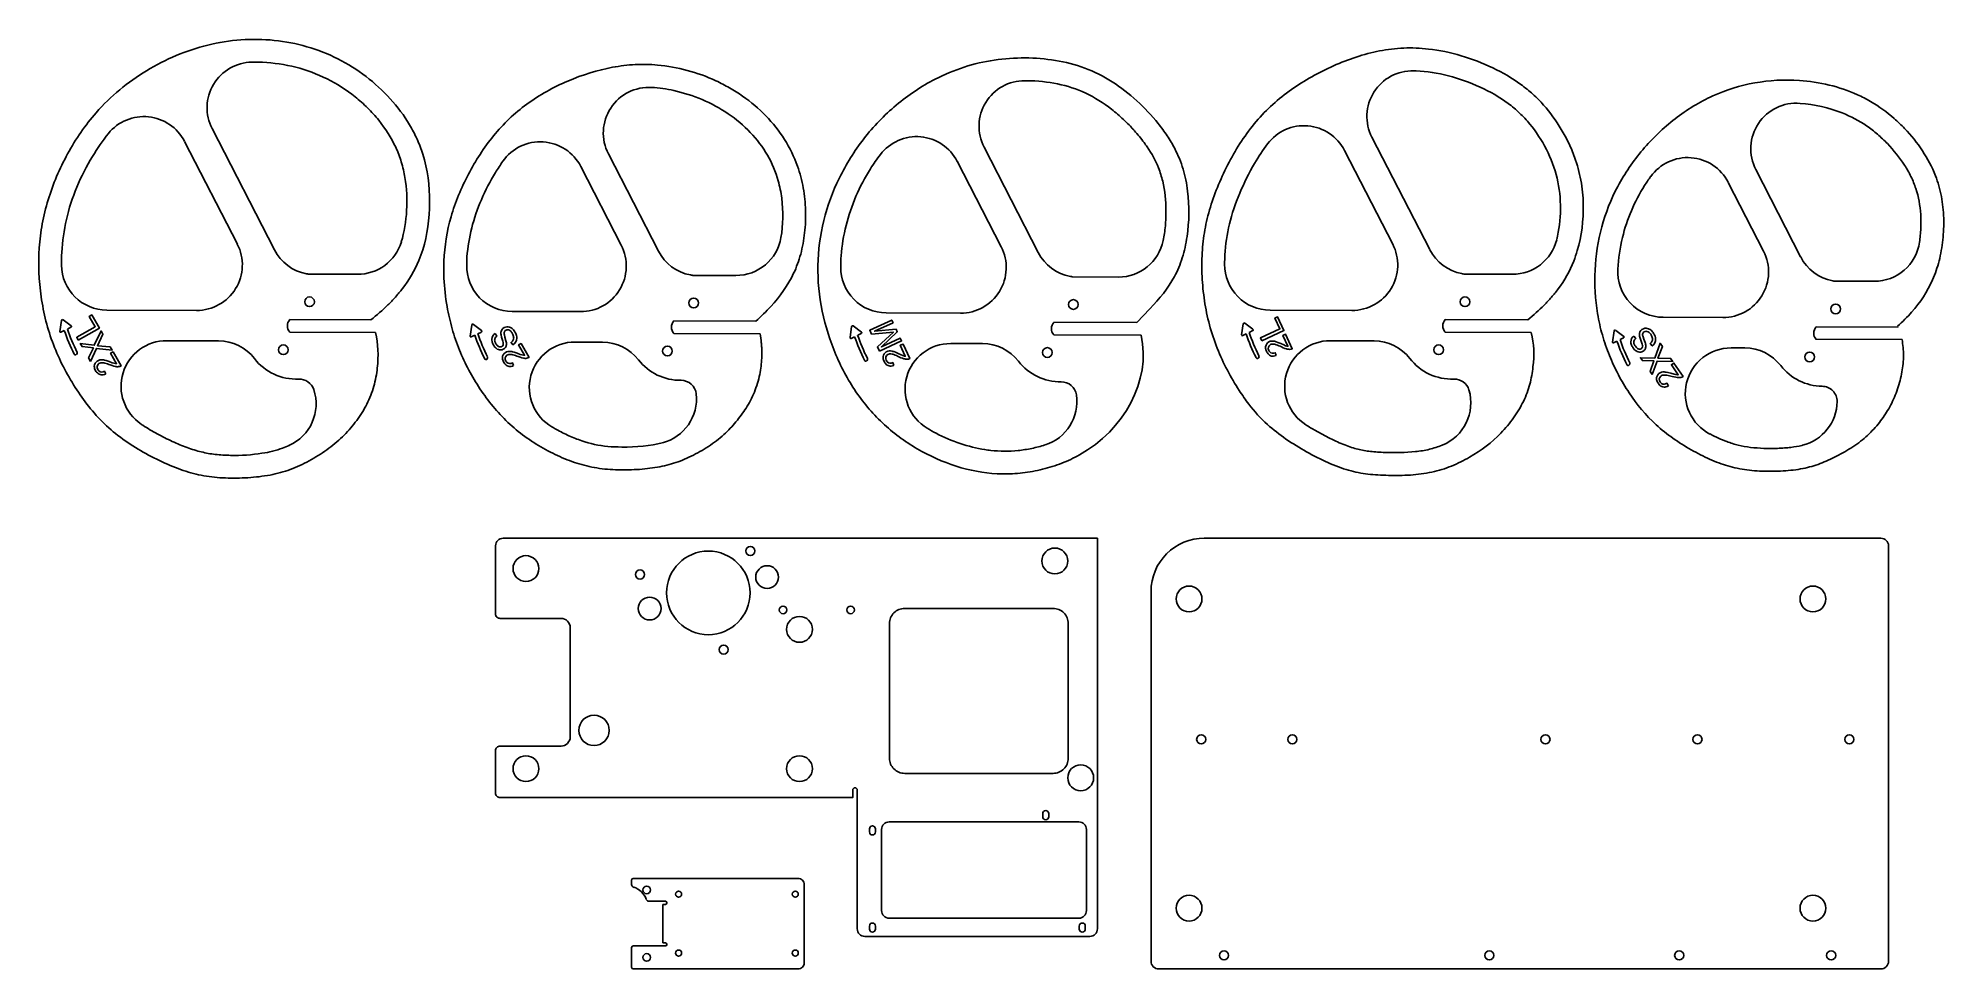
# Model space of a CAD drawing. Header units: millimetres. Extents: x 42 to 1296, y 348 to 961.
import ezdxf

# ---------------------------------------------------------------- set-up
doc = ezdxf.new("R2010")
doc.units = ezdxf.units.MM
doc.layers.get('0').update_dxf_attribs({"linetype": 'CONTINUOUS'})

msp = doc.modelspace()

# ---------------------------------------------------------------- linework, layer by layer
for p, q in [((172.8, 825.2), (138, 892.8)), ((156.2, 901.2), (197.2, 821.4)), ((919.3, 895.5), (957.4, 821.5)), ((417, 884.6), (449.9, 820.6)), ((675.4, 823.4), (646.5, 879.7)), ((664.1, 889), (699.8, 819.6)), ((933, 825.2), (901.3, 886.8)), ((425.4, 824.4), (398.8, 876.2)), ((1177, 820.6), (1153.7, 865.8)), ((1171.9, 874.2), (1201.4, 816.8)), ((219.5, 805.4), (251.9, 805.3)), ((472.2, 804.6), (500.8, 804.5)), ((722.1, 803.6), (752.5, 803.5)), ((979.7, 805.4), (1011.7, 805.3)), ((1223.7, 800.8), (1249.8, 800.7)), ((87, 781.7), (146, 781.5)), ((353.6, 780.8), (398.6, 780.7)), ((599.7, 779.9), (648.6, 779.7)), ((764.7, 773.5), (773.2, 782.6)), ((852.3, 781.7), (906.2, 781.5)), ((57, 774.9), (56, 767.7)), ((56.7, 767.1), (58.9, 768.2)), ((63.4, 771.3), (58.1, 775.4)), ((61, 769.2), (63.3, 770.4)), ((207.4, 775.5), (260.7, 775.3)), ((263.8, 767), (207.4, 767.2)), ((327.1, 771.9), (326, 764.6)), ((326.7, 764.1), (329, 765.2)), ((333.4, 768.2), (328.1, 772.3)), ((331, 766.2), (333.4, 767.3)), ((460.1, 774.6), (513.9, 774.5)), ((516.7, 766.2), (460.1, 766.3)), ((577, 770.9), (576, 763.6)), ((583.4, 767.2), (578.1, 771.3)), ((581, 765.2), (583.3, 766.3)), ((710, 773.7), (764.7, 773.5)), ((767.5, 765.2), (710, 765.4)), ((834.6, 772.7), (833.6, 765.4)), ((834.3, 764.9), (836.5, 766)), ((841, 769.1), (835.7, 773.1)), ((838.5, 767), (840.9, 768.2)), ((967.6, 775.5), (1021.9, 775.3)), ((1024.1, 767), (967.6, 767.2)), ((1078.6, 768), (1077.6, 760.7)), ((1085, 764.4), (1079.7, 768.4)), ((1111, 777), (1150.2, 776.8)), ((1211.6, 770.8), (1265.6, 770.6)), ((66.9, 752.4), (67, 752.5)), ((160.5, 761.5), (126.4, 761.6)), ((413.1, 760.6), (395, 760.7)), ((576.7, 763.1), (578.9, 764.2)), ((663.1, 759.7), (642.2, 759.7)), ((920.7, 761.5), (892, 761.6)), ((1078.3, 760.2), (1080.5, 761.3)), ((1082.6, 762.3), (1084.9, 763.5)), ((1164.7, 756.8), (1155.6, 756.8)), ((1268.1, 762.3), (1211.6, 762.5)), ((336.9, 749.3), (337.1, 749.4)), ((586.9, 748.3), (587, 748.4)), ((844.5, 750.1), (844.6, 750.2)), ((1088.5, 745.5), (1088.6, 745.6)), ((432.2, 403.7), (432.2, 406.6)), ((451.4, 407.6), (433.2, 407.6)), ((453.5, 407.6), (451.4, 407.6)), ((541.7, 407.6), (453.5, 407.6)), ((545.7, 352.1), (545.7, 403.6)), ((443.7, 392.6), (451.4, 392.6)), ((453.5, 392.6), (451.4, 392.6)), ((452.7, 390.6), (452.7, 365.2)), ((452.7, 390.6), (454.5, 390.6)), ((453.5, 392.6), (454.5, 392.6)), ((452.7, 365.2), (454.5, 365.2)), ((432.2, 362.2), (432.2, 349.2)), ((451.4, 363.2), (433.2, 363.2)), ((453.5, 363.2), (451.4, 363.2)), ((453.5, 363.2), (454.5, 363.2)), ((451.4, 348.2), (433.2, 348.2)), ((453.5, 348.2), (451.4, 348.2)), ((460.6, 348.2), (453.5, 348.2)), ((461.2, 348.1), (541.7, 348.1))]:
    msp.add_line(p, q)
for points in [[(68.1, 761.9), (67.1, 763.8), (79.3, 770.8), (75.4, 777.6), (77, 778.6), (82, 769.9)], [(76.1, 748), (74.9, 750.2), (78.1, 756.8), (70.6, 757.7), (69.4, 759.7), (78.7, 758.6), (83.1, 768), (84.4, 765.8), (80.8, 758.3), (89.1, 757.5), (90.4, 755.3), (80.1, 756.5)], [(595.3, 754.7), (594, 757.5), (604.5, 767.3), (590.1, 765.9), (588.9, 768.5), (603.4, 775.2), (604.3, 773.4), (592.1, 767.8), (606.2, 769.2), (607, 767.4), (596.6, 757.5), (609, 763.2), (609.8, 761.4)], [(846.9, 761.5), (846, 763.4), (858.8, 769.3), (855.5, 776.5), (857.2, 777.2), (861.4, 768.2)], [(1103.7, 739.3), (1102.3, 741.3), (1104.9, 748.3), (1097.3, 748.5), (1096, 750.4), (1105.4, 750.1), (1108.9, 759.9), (1110.4, 757.7), (1107.5, 750), (1115.8, 749.9), (1117.3, 747.8), (1106.9, 748.1)]]:
    msp.add_lwpolyline(points, close=True)
for points in [[(342.5, 766.3), (343.6, 764.6, 0.074821), (342.7, 763.8, 0.095896), (342.2, 762.8, 0.076655), (342.1, 762, 0.064248), (342.3, 761.1, 0.047363), (342.7, 760.1, 0.033658), (343.3, 759.1, 0.046101), (344, 758.3, 0.067534), (344.7, 757.8, 0.141676), (346, 757.5, 0.299513), (347.7, 758.8), (347.8, 759.2), (347.7, 759.7), (347.6, 760.4), (347.4, 761.3), (346.7, 763.8), (346.3, 765.4, -0.050171), (346.2, 766.6, -0.0593), (346.4, 767.7, -0.274244), (349.3, 770.6, -0.093731), (351, 770.7, -0.082864), (352.5, 770.3, -0.056102), (353.6, 769.6, -0.095163), (355.4, 767.5, -0.060517), (356.4, 765.1, -0.071097), (356.7, 763.3, -0.263224), (354.1, 758.9), (352.9, 760.5, 0.057134), (353.8, 761.3, 0.060853), (354.3, 762.1, 0.072311), (354.6, 762.9, 0.057975), (354.6, 763.8, 0.107106), (353.9, 766.2, 0.07811), (352.7, 767.8, 0.11036), (351.4, 768.7, 0.27226), (349.1, 768.2, 0.115051), (348.5, 767.5, 0.103446), (348.4, 766.4, 0.048362), (348.5, 765.4), (348.9, 763.8), (349.5, 761.6, -0.026348), (349.8, 760.2, -0.1175), (349.6, 757.9, -0.130442), (348.5, 756.4, -0.108805), (347, 755.6, -0.206019), (343.8, 756.1, -0.052368), (342.8, 756.9, -0.084485), (341.1, 759.1, -0.065413), (340.4, 761.1, -0.069431), (340.2, 762.7, -0.246833)], [(856.3, 751.8, -0.072873), (854.5, 751.4, -0.068322), (853.3, 751.5, -0.163829), (851, 753, -0.054664), (850.2, 754.1, -0.047043), (849.6, 755.5, -0.10809), (849.4, 757.6, -0.237851), (851.5, 760.8, -0.190201), (855.3, 761.2, -0.028688), (856.4, 760.9), (857.5, 760.5), (859.4, 759.7), (861.3, 758.8), (862.4, 758.3), (863.4, 758), (864, 757.9), (860.7, 765.1), (862.4, 765.9), (866.9, 756.3, -0.115786), (865.3, 755.9, -0.075685), (863.1, 756.2), (862.1, 756.5), (861, 756.9), (859.8, 757.5, 0.028932), (856.4, 758.9, 0.030452), (855.2, 759.3, 0.072912), (853.7, 759.4, 0.106236), (852.5, 759, 0.404996), (851.5, 755.2, 0.078734), (852.1, 754.2, 0.344499), (855.7, 753.7)], [(1091.6, 764.6), (1092.9, 763, 0.074821), (1092.1, 762.1, 0.095896), (1091.7, 761.1, 0.076655), (1091.6, 760.2, 0.064248), (1091.9, 759.4, 0.047363), (1092.4, 758.4, 0.033658), (1093.1, 757.4, 0.046101), (1093.8, 756.7, 0.067534), (1094.5, 756.3, 0.141676), (1095.9, 756.1, 0.299513), (1097.4, 757.6), (1097.5, 757.9), (1097.4, 758.5), (1097.2, 759.2), (1097, 760), (1096, 762.5), (1095.5, 764, -0.050171), (1095.3, 765.2, -0.0593), (1095.3, 766.3, -0.274244), (1098, 769.5, -0.093731), (1099.7, 769.8, -0.082865), (1101.2, 769.4, -0.056102), (1102.4, 768.9, -0.095163), (1104.3, 766.9, -0.060517), (1105.6, 764.6, -0.071097), (1106, 762.8, -0.263224), (1103.8, 758.2), (1102.5, 759.7, 0.057133), (1103.3, 760.6, 0.060853), (1103.8, 761.4, 0.072311), (1103.9, 762.2, 0.057975), (1103.9, 763.1, 0.107106), (1103, 765.4, 0.07811), (1101.7, 767, 0.11036), (1100.2, 767.7, 0.27226), (1098, 767.1, 0.115052), (1097.5, 766.3, 0.103446), (1097.4, 765.2, 0.048362), (1097.7, 764.2), (1098.2, 762.7), (1099, 760.5, -0.026348), (1099.4, 759.2, -0.1175), (1099.4, 756.9, -0.130443), (1098.5, 755.3, -0.108803), (1097, 754.3, -0.20602), (1093.8, 754.5, -0.052367), (1092.7, 755.2, -0.084485), (1090.9, 757.3, -0.065413), (1089.9, 759.2, -0.06943), (1089.7, 760.8, -0.246833)], [(86.2, 739.7, -0.072873), (84.4, 739.1, -0.068322), (83.2, 739.1, -0.163829), (80.7, 740.4, -0.054664), (79.8, 741.4, -0.047043), (79.1, 742.7, -0.10809), (78.7, 744.8, -0.237851), (80.6, 748.2, -0.190201), (84.2, 749, -0.028688), (85.4, 748.8), (86.5, 748.5), (88.5, 747.8), (90.5, 747), (91.6, 746.7), (92.6, 746.5), (93.3, 746.4), (89.4, 753.3), (91, 754.2), (96.3, 745, -0.115786), (94.7, 744.5, -0.075685), (92.5, 744.6), (91.5, 744.8), (90.4, 745.2), (89.1, 745.6, 0.028932), (85.6, 746.8, 0.030452), (84.4, 747, 0.072912), (82.9, 747, 0.106236), (81.7, 746.5, 0.404996), (81, 742.6, 0.078734), (81.7, 741.7, 0.344499), (85.3, 741.5)], [(354.6, 745.2, -0.072873), (352.9, 744.7, -0.068322), (351.7, 744.7, -0.163829), (349.2, 745.9, -0.054664), (348.3, 747, -0.047043), (347.6, 748.3, -0.10809), (347.2, 750.4, -0.237851), (349.1, 753.7, -0.190201), (352.7, 754.5, -0.028688), (353.9, 754.3), (355, 754), (357, 753.4), (358.9, 752.6), (360.1, 752.2), (361.1, 752), (361.8, 752), (357.9, 758.8), (359.5, 759.7), (364.8, 750.6, -0.115786), (363.2, 750, -0.075685), (361, 750.1), (360, 750.4), (358.9, 750.7), (357.6, 751.2, 0.028932), (354.1, 752.3, 0.030452), (352.9, 752.5, 0.072912), (351.4, 752.5, 0.106236), (350.2, 752, 0.404996), (349.5, 748.2, 0.078734), (350.2, 747.3, 0.344499), (353.8, 747.1)], [(604.7, 745.3, -0.072873), (602.9, 744.9, -0.068322), (601.6, 745, -0.163829), (599.3, 746.5, -0.054664), (598.5, 747.6, -0.047043), (597.9, 749, -0.10809), (597.7, 751.1, -0.237851), (599.8, 754.3, -0.190201), (603.6, 754.7, -0.028688), (604.7, 754.4), (605.8, 754), (607.7, 753.2), (609.6, 752.3), (610.7, 751.8), (611.7, 751.5), (612.3, 751.4), (609, 758.6), (610.8, 759.4), (615.2, 749.8, -0.115786), (613.6, 749.4, -0.075685), (611.4, 749.7), (610.4, 750), (609.3, 750.4), (608.1, 751, 0.028932), (604.7, 752.4, 0.030452), (603.6, 752.8, 0.072912), (602, 752.9, 0.106236), (600.8, 752.5, 0.404996), (599.8, 748.7, 0.078734), (600.4, 747.7, 0.344499), (604, 747.2)], [(1114.4, 731.9, -0.072873), (1112.7, 731.2, -0.068322), (1111.5, 731.1, -0.163829), (1108.9, 732.1, -0.054664), (1108, 733.1, -0.047043), (1107.2, 734.3, -0.10809), (1106.6, 736.4, -0.237851), (1108.1, 739.9, -0.190201), (1111.7, 741, -0.028688), (1112.9, 740.9), (1114.1, 740.7), (1116, 740.2), (1118.1, 739.6), (1119.2, 739.3), (1120.3, 739.2), (1120.9, 739.2), (1116.4, 745.7), (1118, 746.8), (1124, 738.1, -0.115786), (1122.5, 737.4, -0.075685), (1120.3, 737.3), (1119.3, 737.5), (1118.1, 737.7), (1116.8, 738.1, 0.028932), (1113.3, 738.9, 0.030452), (1112, 739, 0.072912), (1110.5, 738.9, 0.106236), (1109.4, 738.3, 0.404996), (1109, 734.4, 0.078734), (1109.8, 733.5, 0.344499), (1113.4, 733.6)], [(585.7, 369.5, -0.414219), (580.7, 374.5), (580.7, 436.4), (580.7, 440.4), (580.7, 454.9), (580.7, 459.6), (580.7, 461.7), (580.7, 465.9, 1), (577.7, 465.9), (577.7, 460.9), (345.7, 460.9, -0.414214), (342.7, 463.9), (342.7, 491.8, -0.414214), (345.7, 494.8), (385.8, 494.8, 0.414214), (391.8, 500.8), (391.8, 572.8, 0.414214), (385.8, 578.8), (345.7, 578.8, -0.414214), (342.7, 581.8), (342.7, 626.6, -0.414214), (347.7, 631.6), (738.7, 631.6), (738.7, 461.7), (738.7, 459.6), (738.7, 457.9), (738.7, 374.5, -0.414214), (733.7, 369.5)], [(774, 353.1), (774, 596.6, -0.414214), (809, 631.6), (1254.2, 631.6, -0.414214), (1259.2, 626.6), (1259.2, 353.1, -0.414214), (1254.2, 348.1), (779, 348.1, -0.414214)], [(719.5, 486.8, -0.414214), (709.5, 476.8), (611.9, 476.8, -0.414214), (601.9, 486.8), (601.9, 575.4, -0.414214), (611.9, 585.4), (709.5, 585.4, -0.414214), (719.5, 575.4)], [(702.7, 450.3, -0.414219), (704.7, 452.3, -0.414219), (706.7, 450.3), (706.7, 448.3, -0.414219), (704.7, 446.3, -0.414219), (702.7, 448.3)], [(588.7, 440.3, -0.414219), (590.7, 442.3, -0.414219), (592.7, 440.3), (592.7, 438.3, -0.414219), (590.7, 436.3, -0.414219), (588.7, 438.3)], [(601.7, 381.5), (726.5, 381.5, 0.414219), (731.5, 386.5), (731.5, 439.9, 0.414219), (726.5, 444.9), (601.7, 444.9, 0.414214), (596.7, 439.9), (596.7, 386.5, 0.414214)], [(592.7, 374.3), (592.7, 376.3, 0.414219), (590.7, 378.3, 0.414219), (588.7, 376.3), (588.7, 374.3, 0.414219), (590.7, 372.3, 0.414219)], [(726.7, 376.3, -0.414219), (728.7, 378.3, -0.414219), (730.7, 376.3), (730.7, 374.3, -0.414219), (728.7, 372.3, -0.414219), (726.7, 374.3)]]:
    msp.add_lwpolyline(points, format="xyb", close=True)
for centre, radius in [((220.3, 787.2), 3.2), ((980.5, 787.2), 3.2), ((473, 786.4), 3.2), ((722.9, 785.4), 3.2), ((1224.5, 782.5), 3.2), ((203.1, 755.6), 3.2), ((455.8, 754.8), 3.2), ((705.8, 753.8), 3.2), ((963.3, 755.6), 3.2), ((1207.4, 750.9), 3.2), ((362.7, 611.6), 8.5), ((482.7, 595.6), 27.5), ((510.3, 623.2), 3), ((710.7, 616.6), 8.5), ((437.8, 607.7), 3), ((521.4, 606), 7.5), ((444.1, 585.3), 7.5), ((799, 591.6), 8.5), ((1209.5, 591.6), 8.5), ((531.9, 584.4), 2.5), ((542.7, 571.6), 8.5), ((576.3, 584.4), 2.5), ((492.8, 558.3), 3), ((407.5, 505.1), 10), ((807, 499.2), 3), ((867, 499.2), 3), ((1033.5, 499.2), 3), ((1133.5, 499.2), 3), ((1233.5, 499.2), 3), ((362.7, 479.9), 8.5), ((542.7, 479.9), 8.5), ((727.7, 473.9), 8.5), ((442.2, 400.1), 2.5), ((463.1, 397.3), 2), ((539.9, 397.3), 2), ((799, 388.1), 8.5), ((1209.5, 388.1), 8.5), ((442.2, 355.7), 2.5), ((463.1, 358.5), 2), ((539.9, 358.5), 2), ((822, 357), 3), ((996.5, 357), 3), ((1121.5, 357), 3), ((1221.5, 357), 3)]:
    msp.add_circle(centre, radius)
for centre, radius, start, end in [((182.9, 914.9), 30, 91.0116, 207.2139), ((443.6, 898.3), 30, 86.4055, 207.2139), ((690.8, 902.7), 30, 89.7485, 207.2139), ((946, 909.2), 30, 88.4849, 207.2139), ((1198.6, 887.9), 30, 85.3222, 207.2139), ((111.3, 879.1), 30, 27.2139, 141.007), ((874.6, 873.1), 30, 27.2139, 142.8752), ((372.1, 862.5), 30, 27.2139, 145.0213), ((619.8, 865.9), 30, 27.2139, 142.7158), ((1127.1, 852.1), 30, 27.2139, 144.3012), ((500.9, 834.5), 30, 269.8144, 350.4434), ((1011.8, 835.3), 30, 269.8144, 345.975), ((146.1, 811.5), 30, -90.1856, 27.2139), ((223.9, 835.1), 30, 207.2139, 259.234), ((252, 835.3), 30, 269.8144, 343.2028), ((398.7, 810.7), 30, -90.1856, 27.2139), ((476.5, 834.3), 30, 207.2139, 259.234), ((648.7, 809.7), 30, -90.1856, 27.2139), ((726.5, 833.3), 30, 207.2139, 259.234), ((752.6, 833.5), 30, 269.8144, 348.4216), ((906.3, 811.5), 30, -90.1856, 27.2139), ((984.1, 835.2), 30, 207.2139, 259.234), ((1150.3, 806.8), 30, -90.1856, 27.2139), ((1228.1, 830.5), 30, 207.2139, 259.234), ((1249.9, 830.7), 30, 269.8144, 351.8182), ((87.1, 811.7), 30, 180.562, 269.8144), ((211.7, 771.3), 35, 77.1613, 79.234), ((353.7, 810.8), 30, 178.7196, 269.8144), ((464.4, 770.5), 35, 77.1613, 79.234), ((599.8, 809.9), 30, 179.4154, 269.8144), ((714.4, 769.5), 35, 77.1613, 79.234), ((852.4, 811.7), 30, 179.6726, 269.8144), ((971.9, 771.3), 35, 77.1613, 79.234), ((1111.1, 807), 30, 176.6593, 269.8144), ((1216, 766.6), 35, 77.1613, 79.234), ((56.5, 767.6), 0.517, 171.6786, 296.3526), ((57.7, 774.8), 0.648, 52.6475, 171.6786), ((63.1, 770.9), 0.53, -63.6474, 52.6475), ((211.7, 771.3), 6, 136.0522, 223.5766), ((327.7, 771.8), 0.648, 52.6475, 171.6786), ((333.1, 767.8), 0.53, -63.6474, 52.6475), ((464.4, 770.5), 6, 136.0522, 223.5766), ((577.7, 770.8), 0.648, 52.6475, 171.6786), ((583.1, 766.8), 0.53, -63.6474, 52.6475), ((714.4, 769.5), 6, 136.0522, 223.5766), ((834.1, 765.4), 0.517, 171.6786, 296.3526), ((835.3, 772.6), 0.648, 52.6475, 171.6786), ((840.7, 768.6), 0.53, -63.6474, 52.6475), ((971.9, 771.3), 6, 136.0522, 223.5766), ((1079.3, 767.9), 0.648, 52.6475, 171.6786), ((1216, 766.6), 6, 136.0522, 223.5766), ((1260.3, 767.5), 6.11, 30.7789, 37.1678), ((66.3, 753.2), 0.971, 206.5376, 304.4956), ((66.4, 753.4), 1.1, -55.505, 26.473), ((126.3, 731.6), 30, 89.8144, 236.0806), ((160.4, 731.5), 30, 37.7942, 89.8144), ((326.5, 764.5), 0.517, 171.6786, 296.3526), ((394.9, 730.7), 30, 89.8144, 239.7381), ((413, 730.6), 30, 37.7942, 89.8144), ((576.5, 763.5), 0.517, 171.6786, 296.3526), ((642.1, 729.7), 30, 89.8144, 239.142), ((663, 729.7), 30, 37.7942, 89.8144), ((891.9, 731.6), 30, 89.8144, 237.6678), ((920.6, 731.5), 30, 37.7942, 89.8144), ((1078.1, 760.7), 0.517, 171.6786, 296.3526), ((1084.7, 764), 0.53, -63.6474, 52.6475), ((1155.5, 726.8), 30, 89.8144, 242.7301), ((1164.6, 726.8), 30, 37.7942, 89.8144), ((211.7, 771.3), 35, 217.7942, 272.3843), ((336.4, 750.1), 0.971, 206.5376, 304.4956), ((336.4, 750.3), 1.1, -55.505, 26.473), ((464.4, 770.5), 35, 217.7942, 270.4637), ((586.3, 749.1), 0.971, 206.5376, 304.4956), ((586.4, 749.3), 1.1, -55.505, 26.473), ((714.4, 769.5), 35, 217.7942, 270.8308), ((843.9, 750.9), 0.971, 206.5376, 304.4956), ((844, 751.2), 1.1, -55.505, 26.473), ((971.9, 771.3), 35, 217.7942, 272.1081), ((1087.9, 746.3), 0.971, 206.5376, 304.4956), ((1088, 746.5), 1.1, -55.505, 26.473), ((1216, 766.6), 35, 217.7942, 269.3403), ((194.6, 720), 30, -66.0569, 18.3026), ((213.6, 726.3), 10, 18.3026, 92.3843), ((464.8, 725.5), 10, 5.9674, 90.4637), ((715, 724.5), 10, 8.2305, 90.8308), ((954.4, 720.7), 30, -68.3988, 16.4524), ((973.6, 726.3), 10, 16.4524, 92.1081), ((1215.4, 721.6), 10, -0.6954, 89.3403), ((444.9, 723.4), 30, -75.431, 5.9674), ((695.2, 721.6), 30, -72.4835, 8.2305), ((1195.4, 721.9), 30, 284.0312, 359.3046), ((433.2, 406.6), 1, 90, 180), ((434.2, 403.7), 2, 180, 251.654), ((429.4, 389.3), 13.3, 20.5876, 71.654), ((443.7, 394.6), 2, 200.5876, 270), ((454.5, 391.6), 1, -90, 90), ((454.5, 364.2), 1, -90, 90), ((433.2, 362.2), 1, 90, 180), ((433.2, 349.2), 1, 180, 270)]:
    msp.add_arc(centre, radius, start, end)
for centre, major_axis, ratio, start_param, end_param in [((163.4, 773.9), (94.3, -76.3), 0.752268, 4.018189, 4.168194), ((175, 775.6), (106.9, -71.3), 0.758936, 3.92166, 4.0652), ((433.5, 770.9), (94.3, -76.3), 0.752268, 4.018189, 4.168194), ((445.1, 772.6), (106.9, -71.3), 0.758936, 3.92166, 4.0652), ((695, 771.6), (106.9, -71.3), 0.758936, 3.92166, 4.0652), ((941, 771.7), (94.3, -76.3), 0.752268, 4.018189, 4.168194), ((952.6, 773.4), (106.9, -71.3), 0.758936, 3.92166, 4.0652), ((683.4, 769.9), (94.3, -76.3), 0.752268, 4.018189, 4.168194), ((1185, 767), (94.3, -76.3), 0.752268, 4.018189, 4.168194), ((1196.6, 768.7), (106.9, -71.3), 0.758936, 3.92166, 4.0652)]:
    msp.add_ellipse(centre, major_axis=major_axis, ratio=ratio, start_param=start_param, end_param=end_param)
for points, knots in [([(260.7, 775.3), (264.6, 778.4), (270.2, 783.3), (276.9, 790.3), (284.5, 799.5), (290.7, 809.7), (297.4, 828.4), (300.8, 852.6), (297.5, 877.9), (291.2, 894.4), (284.7, 906.9), (273.9, 921.2), (257.9, 936), (233.1, 951.6), (197.4, 961.9), (152.8, 958.5), (111.9, 941), (85.3, 919.1), (69.6, 898.9), (58, 880), (49.3, 859.5), (44.1, 838.6), (41.5, 817.5), (42.4, 795.8), (46.6, 774.4), (51.5, 758.9), (58.1, 744.3), (68.6, 726.2), (81, 710), (97.2, 696.6), (110.8, 688), (125.1, 680.8), (139, 675.3), (152.3, 672.1), (166.6, 670.9), (181.7, 671.3), (196.3, 673.2), (207.2, 676.4), (215.5, 680.1), (223.6, 684.3), (233.3, 690.6), (243.4, 699.2), (251.6, 709), (258.4, 719.7), (263, 731.5), (265.9, 747.7), (265.5, 759.5), (263.8, 767)], [0, 0, 0, 0, 21.727725, 32.591587, 43.45545, 76.047037, 86.910899, 130.366349, 173.821799, 188.306949, 202.792099, 231.762398, 260.732698, 289.702998, 347.643598, 405.584197, 463.524797, 521.465396, 543.193121, 564.920846, 608.376296, 630.104021, 651.831746, 695.287195, 717.01492, 738.742645, 760.47037, 782.198095, 825.653544, 847.381269, 869.108994, 890.836719, 912.564444, 934.292169, 956.019893, 977.747618, 999.475343, 1021.203068, 1032.06693, 1042.930793, 1064.658518, 1086.386243, 1108.113967, 1129.841692, 1151.569417, 1173.297142, 1216.752592, 1216.752592, 1216.752592, 1216.752592]), ([(1021.9, 775.3), (1025.7, 778.4), (1031.1, 783.2), (1037.5, 790.2), (1044.9, 799.2), (1050.6, 809.3), (1056.9, 827.7), (1059.3, 846.1), (1057.2, 867.3), (1053.5, 880.8), (1048.9, 891.9), (1042.4, 903.7), (1034.7, 914.4), (1025.4, 923.9), (1014.8, 932.5), (999.2, 941.6), (978.3, 949.7), (958.3, 953.9), (940.2, 954.6), (919, 952), (898.7, 945.1), (879.6, 935.5), (866.2, 927.1), (853.9, 917.4), (839.3, 902.3), (827.4, 884), (818.2, 864.4), (812.7, 849.5), (809.1, 834.5), (807.4, 819.5), (807.3, 803.8), (808.9, 787.9), (812.1, 771.9), (819, 751.3), (828.4, 733.8), (839.6, 717.7), (849.2, 707), (862.5, 696.7), (876.3, 688.3), (890.5, 681), (904.2, 675.8), (914.5, 673.9), (923.2, 673.2), (932.5, 672.8), (944.7, 672.9), (959, 674.7), (969.7, 678.1), (977.8, 681.8), (989.4, 688), (1001.7, 697.2), (1012.7, 710.6), (1019.4, 721.6), (1022.9, 731.1), (1024.5, 738.6), (1026.2, 750.1), (1026.1, 759.5), (1024.1, 767)], [0, 0, 0, 0, 21.163799, 31.745699, 42.327599, 74.073298, 84.655197, 126.982796, 148.146595, 169.310395, 183.419594, 197.528794, 225.747193, 239.856393, 253.965592, 282.183991, 310.40239, 338.620789, 359.784589, 380.948388, 423.275987, 444.439786, 465.603586, 486.767385, 507.931184, 550.258783, 571.422582, 592.586382, 613.750181, 634.91398, 656.07778, 677.241579, 698.405378, 719.569178, 761.896776, 777.769626, 804.224375, 825.388174, 846.551974, 867.715773, 888.879572, 910.043372, 920.625271, 931.207171, 952.37097, 973.53477, 994.698569, 1005.280469, 1015.862368, 1058.189967, 1079.353766, 1100.517566, 1121.681365, 1132.263265, 1142.845164, 1185.172763, 1185.172763, 1185.172763, 1185.172763]), ([(280.7, 826.6), (282.6, 833), (283.8, 840.1), (284.2, 847.3), (284.6, 854.6), (284.3, 861.9), (283.1, 868.9), (282.5, 872.4), (281.7, 875.8), (280.7, 879.2), (279.7, 882.5), (278.5, 885.7), (277, 888.9), (274.1, 895.2), (270.3, 901.1), (265.8, 906.7), (263.5, 909.5), (261.1, 912.2), (258.5, 914.8), (255.9, 917.3), (253.1, 919.8), (250.3, 922.1), (244.6, 926.6), (238.4, 930.6), (231.8, 933.9), (218.7, 940.5), (204.2, 944.1), (189.4, 944.8), (187, 944.9), (184.7, 944.9), (182.3, 944.9)], [101.377983, 101.377983, 101.377983, 101.377983, 141.324441, 141.324441, 141.324441, 181.26715, 181.26715, 181.26715, 201.239975, 201.239975, 201.239975, 221.213047, 221.213047, 221.213047, 261.157107, 261.157107, 261.157107, 281.114251, 281.114251, 281.114251, 301.09011, 301.09011, 301.09011, 341.025606, 341.025606, 341.025606, 420.932275, 420.932275, 420.932275, 433.589896, 433.589896, 433.589896, 433.589896]), ([(513.9, 774.5), (517.4, 777.5), (527.3, 787.2), (537.6, 801.5), (543.8, 818.4), (546.4, 832.5), (547, 847.3), (545.5, 862.2), (539.7, 884.6), (526.2, 905.6), (508.2, 920.9), (496.8, 928.1), (484.8, 934.3), (468.9, 940.1), (450.9, 943.3), (434.6, 943.7), (414.8, 941.2), (390, 933.5), (367, 920.8), (351.4, 907.8), (337.8, 892.9), (324, 871.5), (312.3, 843.4), (308.5, 820.2), (308.6, 800.2), (310.3, 785.2), (313.9, 769.3), (320.3, 750.6), (331.7, 729.4), (346.9, 710.7), (361.8, 698.3), (374, 690.6), (386.6, 684.3), (399.3, 679.7), (412.7, 677), (426.9, 676.3), (441.1, 677), (454.1, 679), (463.7, 682), (471.4, 685.5), (479.1, 689.5), (486.5, 694.4), (493, 699.7), (498.6, 705.3), (503.3, 711.1), (507.6, 717.2), (511.5, 723.9), (514.6, 731.6), (516.6, 739.4), (517.8, 746.7), (518, 752.5), (517.8, 757.7), (517.5, 761.3), (517.1, 764.2), (516.7, 766.2)], [0, 0, 0, 0, 20.073949, 60.221847, 80.295796, 100.369745, 120.443694, 140.517643, 160.591592, 214.122123, 240.887388, 254.27002, 267.652653, 294.417918, 321.183184, 341.257133, 361.331082, 401.47898, 441.626878, 461.700827, 481.774776, 521.922674, 562.070572, 602.21847, 617.273931, 642.366368, 662.440317, 682.514266, 722.662163, 762.810061, 782.88401, 802.957959, 823.031908, 843.105857, 863.179806, 883.253755, 903.327704, 923.401653, 943.475602, 953.512577, 963.549551, 983.6235, 993.660475, 1003.697449, 1023.771398, 1033.808373, 1043.845347, 1063.919296, 1073.956271, 1083.993245, 1104.067194, 1109.085681, 1114.104169, 1124.141143, 1124.141143, 1124.141143, 1124.141143]), ([(773.2, 782.6), (779.7, 789.2), (788, 799.4), (794.9, 815.9), (799, 834.7), (799.4, 855.3), (795.5, 874.7), (790.6, 886.7), (784.7, 896.6), (776.8, 907.3), (765, 919.9), (748.7, 932.6), (730.5, 941.7), (711.2, 946.6), (691.1, 948.2), (670.8, 946.8), (650.8, 942.2), (628.6, 932.9), (605.6, 917.4), (584.1, 895.1), (568, 869.1), (557.6, 840.9), (553.6, 811.2), (556.6, 780.8), (565.8, 751.8), (580.1, 725.7), (599.1, 704.3), (622.7, 687.8), (649, 676.9), (671.6, 673.4), (689.5, 674.3), (702.7, 676.7), (715.4, 680.7), (754.2, 698.9), (774, 735), (767.5, 765.2)], [17.814015, 17.814015, 17.814015, 17.814015, 58.274804, 78.505201, 98.735599, 139.196393, 159.426791, 179.657188, 193.14412, 206.631052, 233.604915, 260.578778, 287.552641, 314.526504, 341.500368, 368.474231, 395.448094, 422.421957, 462.882752, 503.343547, 543.804342, 584.265137, 624.725932, 665.186726, 705.647521, 746.108316, 786.569111, 827.029906, 867.490701, 907.951496, 928.181893, 948.41229, 968.642688, 988.873085, 1150.716265, 1150.716265, 1150.716265, 1150.716265]), ([(530.5, 829.5), (531.9, 837.8), (532.1, 846.8), (531, 855.4), (530.5, 859.3), (529.7, 863.1), (528.7, 866.8), (527, 872.7), (524.7, 878.4), (521.6, 883.7), (518.5, 889), (514.7, 894), (510.3, 898.6), (505.9, 903.2), (501, 907.4), (495.7, 911), (490.3, 914.6), (484.6, 917.7), (478.6, 920.3), (472.6, 922.8), (466.3, 924.8), (460.1, 926.2), (455.2, 927.3), (450.3, 928), (445.5, 928.3)], [106.317093, 106.317093, 106.317093, 106.317093, 155.201606, 155.201606, 155.201606, 177.202079, 177.202079, 177.202079, 212.650454, 212.650454, 212.650454, 248.091706, 248.091706, 248.091706, 283.540026, 283.540026, 283.540026, 318.953421, 318.953421, 318.953421, 354.32836, 354.32836, 354.32836, 381.762684, 381.762684, 381.762684, 381.762684]), ([(782, 827.5), (782.6, 830.6), (783.1, 833.8), (783.4, 837.1), (783.7, 840.4), (783.9, 843.8), (783.8, 847.1), (783.8, 853.8), (783.1, 860.4), (781.7, 866.5), (780.9, 869.6), (780, 872.5), (778.9, 875.4), (777, 880.1), (774.5, 884.7), (771.4, 889.1), (770.8, 890.1), (770.1, 891), (769.4, 892), (767.4, 894.7), (765.3, 897.3), (763, 899.8), (762.8, 900), (762.7, 900.2), (762.6, 900.3), (762.4, 900.5), (762.3, 900.6), (762.1, 900.8), (761.8, 901.1), (761.5, 901.4), (761.3, 901.7), (760.7, 902.4), (760.1, 903), (759.5, 903.6), (758.3, 904.8), (757, 906), (755.8, 907.2), (753.3, 909.6), (750.7, 911.8), (748, 913.9), (742.6, 918.1), (736.9, 921.7), (731, 924.5), (725.1, 927.3), (718.9, 929.2), (712.5, 930.6), (706.1, 931.9), (699.3, 932.6), (692.5, 932.7), (692, 932.7), (691.5, 932.7), (691, 932.7)], [83.275006, 83.275006, 83.275006, 83.275006, 101.699222, 101.699222, 101.699222, 120.105877, 120.105877, 120.105877, 156.92335, 156.92335, 156.92335, 175.318656, 175.318656, 175.318656, 205.62663, 205.62663, 205.62663, 212.137489, 212.137489, 212.137489, 230.547221, 230.547221, 230.547221, 231.697609, 231.697609, 231.697609, 232.848006, 232.848006, 232.848006, 235.148846, 235.148846, 235.148846, 239.75087, 239.75087, 239.75087, 248.957558, 248.957558, 248.957558, 267.375372, 267.375372, 267.375372, 304.210895, 304.210895, 304.210895, 341.100199, 341.100199, 341.100199, 377.882826, 377.882826, 377.882826, 380.637074, 380.637074, 380.637074, 380.637074]), ([(1040.9, 828.1), (1042.4, 834.4), (1043.3, 841.3), (1043.4, 848.2), (1043.4, 855.1), (1042.7, 862), (1041.1, 868.6), (1039.6, 875.2), (1037.1, 881.5), (1034.1, 887.5), (1031, 893.5), (1027.3, 899.2), (1023.2, 904.2), (1021.1, 906.8), (1018.9, 909.2), (1016.5, 911.4), (1014.2, 913.7), (1011.6, 915.8), (1008.9, 917.8), (1003.4, 921.9), (997.2, 925.4), (990.5, 928.5), (983.9, 931.5), (976.8, 934), (969.7, 935.9), (962.6, 937.7), (955.4, 938.9), (948.4, 939.2), (947.9, 939.2), (947.3, 939.2), (946.8, 939.2)], [103.316163, 103.316163, 103.316163, 103.316163, 141.719341, 141.719341, 141.719341, 180.125301, 180.125301, 180.125301, 218.533079, 218.533079, 218.533079, 256.947563, 256.947563, 256.947563, 276.139398, 276.139398, 276.139398, 295.340515, 295.340515, 295.340515, 333.746942, 333.746942, 333.746942, 372.163412, 372.163412, 372.163412, 410.558486, 410.558486, 410.558486, 413.494515, 413.494515, 413.494515, 413.494515]), ([(1265.2, 771.2), (1268.5, 774.1), (1277.8, 783.4), (1287.1, 797.2), (1292.8, 813.9), (1295.2, 827.8), (1295.9, 842.3), (1294.4, 856.7), (1290.1, 871.9), (1282, 886.9), (1272.2, 899.1), (1260.8, 910.1), (1250.4, 917.7), (1230.1, 928.1), (1203.9, 934.3), (1170.9, 932.4), (1143.1, 923.8), (1118.2, 908.5), (1096.7, 887.9), (1080.1, 863.6), (1069.5, 836.7), (1065.1, 808.2), (1066.5, 784), (1070.7, 765.3), (1075.3, 751.8), (1081.3, 739.1), (1090.7, 723.1), (1105.3, 705.4), (1125.2, 691.7), (1141.6, 683.3), (1153.5, 678.8), (1165.9, 676.3), (1179.5, 675.4), (1193.5, 675.9), (1206.2, 677.8), (1215.1, 680.9), (1222.3, 684.2), (1229.6, 687.9), (1238.6, 693.3), (1247.9, 701.2), (1255.1, 709.9), (1260.9, 719), (1265.4, 729.7), (1268.3, 741.1), (1269.4, 751.9), (1268.7, 758.8), (1268.1, 762.3)], [0, 0, 0, 0, 19.34484, 58.034519, 77.379359, 96.724199, 116.069039, 135.413878, 154.758718, 180.551838, 206.344957, 219.241517, 245.034637, 257.931197, 309.517436, 348.207116, 386.896795, 425.586475, 464.276154, 502.965834, 541.655513, 580.345193, 619.034872, 638.379712, 657.724552, 677.069391, 696.414231, 735.103911, 773.79359, 793.13843, 812.48327, 831.828109, 851.172949, 870.517789, 889.862629, 909.207468, 918.879888, 928.552308, 947.897148, 967.241988, 986.586827, 1005.931667, 1025.276507, 1044.621347, 1063.966186, 1083.311026, 1083.311026, 1083.311026, 1083.311026]), ([(1279.6, 826.4), (1280, 829.4), (1280.3, 832.4), (1280.5, 835.5), (1280.6, 838.5), (1280.6, 841.6), (1280.4, 844.6), (1280, 850.6), (1279, 856.3), (1277.2, 861.7), (1276.3, 864.4), (1275.3, 867), (1274, 869.6), (1272.7, 872.2), (1271.3, 874.7), (1269.7, 877.2), (1266.5, 882.1), (1262.7, 886.9), (1258.5, 891.3), (1256.4, 893.4), (1254.2, 895.5), (1252, 897.5), (1249.7, 899.4), (1247.3, 901.3), (1244.8, 903), (1239.8, 906.3), (1234.5, 909.2), (1228.7, 911.5), (1220, 914.9), (1210.6, 917), (1201, 917.8)], [105.284767, 105.284767, 105.284767, 105.284767, 122.24488, 122.24488, 122.24488, 139.161263, 139.161263, 139.161263, 173.018427, 173.018427, 173.018427, 189.947997, 189.947997, 189.947997, 206.878048, 206.878048, 206.878048, 240.74898, 240.74898, 240.74898, 257.675617, 257.675617, 257.675617, 274.611991, 274.611991, 274.611991, 308.495988, 308.495988, 308.495988, 360.024753, 360.024753, 360.024753, 360.024753]), ([(88, 897.9), (84.2, 893.2), (80.7, 888.2), (77.5, 882.9), (73.6, 876.5), (70.1, 869.6), (67.2, 862.6), (64.3, 855.6), (62, 848.5), (60.3, 841.4), (58.7, 834.2), (57.7, 827), (57.3, 819.7), (57.1, 816.9), (57.1, 814.2), (57.1, 811.4)], [628.103222, 628.103222, 628.103222, 628.103222, 660.574856, 660.574856, 660.574856, 700.500713, 700.500713, 700.500713, 740.446421, 740.446421, 740.446421, 780.388279, 780.388279, 780.388279, 795.258402, 795.258402, 795.258402, 795.258402]), ([(850.7, 891.2), (847.7, 887.1), (844.8, 882.8), (842.1, 878.3), (838.4, 872), (835.1, 865.3), (832.3, 858.6), (829.4, 851.8), (827.2, 845.1), (825.5, 838.4), (823.9, 831.6), (823, 824.9), (822.6, 818), (822.5, 816), (822.4, 813.9), (822.4, 811.9)], [613.585506, 613.585506, 613.585506, 613.585506, 641.001115, 641.001115, 641.001115, 679.395047, 679.395047, 679.395047, 717.813398, 717.813398, 717.813398, 756.238071, 756.238071, 756.238071, 767.363588, 767.363588, 767.363588, 767.363588]), ([(347.5, 879.7), (345.8, 877.2), (344.2, 874.7), (342.6, 872.2), (339.2, 866.5), (336, 860.5), (333.4, 854.4), (330.7, 848.3), (328.6, 842.1), (327, 835.8), (325.4, 829.5), (324.4, 823.2), (323.9, 816.8), (323.8, 815), (323.7, 813.3), (323.7, 811.5)], [586.619211, 586.619211, 586.619211, 586.619211, 602.535226, 602.535226, 602.535226, 637.978429, 637.978429, 637.978429, 673.417602, 673.417602, 673.417602, 708.862825, 708.862825, 708.862825, 718.478456, 718.478456, 718.478456, 718.478456]), ([(595.9, 884.1), (593.6, 881.1), (591.4, 878), (589.4, 874.8), (582.1, 863.2), (576.6, 850.5), (573.3, 837.4), (571.7, 830.9), (570.6, 824.2), (570.1, 817.5), (569.9, 815.1), (569.8, 812.6), (569.8, 810.2)], [578.456727, 578.456727, 578.456727, 578.456727, 598.801405, 598.801405, 598.801405, 672.43774, 672.43774, 672.43774, 709.244496, 709.244496, 709.244496, 722.72609, 722.72609, 722.72609, 722.72609]), ([(1102.7, 869.6), (1101.3, 867.6), (1100, 865.7), (1098.7, 863.7), (1092, 853.1), (1087.1, 841.6), (1084.2, 829.5), (1082.6, 822.7), (1081.5, 815.7), (1081.1, 808.7)], [566.646227, 566.646227, 566.646227, 566.646227, 579.395136, 579.395136, 579.395136, 647.138327, 647.138327, 647.138327, 685.369561, 685.369561, 685.369561, 685.369561]), ([(109.5, 706.7), (109.9, 706.4), (110.2, 706.2), (110.6, 705.9), (113.7, 703.9), (116.9, 702), (120.1, 700.3), (123.4, 698.5), (126.7, 696.8), (130, 695.3), (133.3, 693.8), (136.6, 692.4), (139.7, 691.2), (142.9, 690.1), (146, 689.1), (149.1, 688.4), (152.1, 687.6), (155.1, 687.1), (158.3, 686.7), (161.5, 686.4), (164.9, 686.2), (168.4, 686.1), (175.3, 686), (182.5, 686.4), (189, 687.5), (193.8, 688.2), (198.3, 689.3), (202.6, 690.9), (204, 691.4), (205.4, 692), (206.8, 692.6)], [1017.648318, 1017.648318, 1017.648318, 1017.648318, 1020.047055, 1020.047055, 1020.047055, 1040.025286, 1040.025286, 1040.025286, 1059.991853, 1059.991853, 1059.991853, 1079.969373, 1079.969373, 1079.969373, 1099.936637, 1099.936637, 1099.936637, 1119.89914, 1119.89914, 1119.89914, 1139.878637, 1139.878637, 1139.878637, 1179.822583, 1179.822583, 1179.822583, 1209.735148, 1209.735148, 1209.735148, 1219.760263, 1219.760263, 1219.760263, 1219.760263]), ([(379.8, 704.8), (380.8, 704.2), (381.7, 703.7), (382.7, 703.2), (385.4, 701.7), (388.2, 700.3), (391, 699), (393.8, 697.8), (396.6, 696.7), (399.4, 695.7), (405, 693.8), (410.5, 692.6), (416.5, 692), (419.5, 691.7), (422.6, 691.6), (425.7, 691.6), (435.2, 691.5), (445, 692.5), (452.4, 694.4)], [950.817758, 950.817758, 950.817758, 950.817758, 956.96674, 956.96674, 956.96674, 974.691209, 974.691209, 974.691209, 992.400669, 992.400669, 992.400669, 1027.847875, 1027.847875, 1027.847875, 1045.584416, 1045.584416, 1045.584416, 1098.741235, 1098.741235, 1098.741235, 1098.741235]), ([(626.7, 704), (628.6, 702.8), (630.6, 701.7), (632.5, 700.7), (642.8, 695.3), (653.8, 691.6), (664.6, 689.9), (665.9, 689.7), (667.2, 689.5), (668.5, 689.4), (674.5, 688.7), (680.6, 688.7), (686.5, 689.3), (689.5, 689.6), (692.5, 690.1), (695.5, 690.7), (698.4, 691.3), (701.4, 692.1), (704.2, 693)], [954.483836, 954.483836, 954.483836, 954.483836, 967.016648, 967.016648, 967.016648, 1032.855993, 1032.855993, 1032.855993, 1040.667007, 1040.667007, 1040.667007, 1077.473433, 1077.473433, 1077.473433, 1095.915097, 1095.915097, 1095.915097, 1114.307286, 1114.307286, 1114.307286, 1114.307286]), ([(875.8, 706.2), (877.9, 704.9), (880, 703.6), (882.2, 702.4), (883.7, 701.5), (885.4, 700.6), (887, 699.8), (888.6, 698.9), (890.2, 698.1), (891.8, 697.3), (895.1, 695.7), (898.3, 694.2), (901.4, 693), (902.9, 692.4), (904.4, 691.9), (905.8, 691.4), (907.3, 690.9), (908.7, 690.5), (910.1, 690.2), (912.8, 689.5), (915.5, 689), (918.4, 688.7), (921.3, 688.4), (924.6, 688.2), (927.9, 688), (934.5, 687.8), (941.5, 687.9), (947.9, 688.6), (951.1, 688.9), (954.2, 689.4), (957.1, 690.1), (960, 690.8), (962.7, 691.7), (965.5, 692.8)], [992.890623, 992.890623, 992.890623, 992.890623, 1005.84625, 1005.84625, 1005.84625, 1015.455374, 1015.455374, 1015.455374, 1025.053923, 1025.053923, 1025.053923, 1044.257934, 1044.257934, 1044.257934, 1053.853677, 1053.853677, 1053.853677, 1063.459855, 1063.459855, 1063.459855, 1082.648644, 1082.648644, 1082.648644, 1101.870661, 1101.870661, 1101.870661, 1140.265191, 1140.265191, 1140.265191, 1159.45932, 1159.45932, 1159.45932, 1178.674458, 1178.674458, 1178.674458, 1178.674458]), ([(1141.8, 700.2), (1145.5, 698.2), (1149.2, 696.5), (1152.8, 695.2), (1155.4, 694.2), (1157.9, 693.4), (1160.4, 692.8), (1163, 692.2), (1165.6, 691.7), (1168.4, 691.4), (1174, 690.7), (1180.2, 690.5), (1186.2, 690.7), (1187.8, 690.8), (1189.2, 690.9), (1190.7, 691), (1192.2, 691.1), (1193.6, 691.2), (1195, 691.4), (1197.5, 691.7), (1199.9, 692.1), (1202.1, 692.6), (1202.3, 692.7), (1202.5, 692.7), (1202.7, 692.8)], [928.478878, 928.478878, 928.478878, 928.478878, 951.926, 951.926, 951.926, 968.857474, 968.857474, 968.857474, 985.794487, 985.794487, 985.794487, 1019.655243, 1019.655243, 1019.655243, 1028.107434, 1028.107434, 1028.107434, 1036.559487, 1036.559487, 1036.559487, 1052.032655, 1052.032655, 1052.032655, 1053.51491, 1053.51491, 1053.51491, 1053.51491]), ([(460.6, 348.2), (460.7, 348.2), (460.8, 348.1), (461, 348.1), (461.1, 348.1), (461.2, 348.1)], [-0.06162865, -0.06162865, -0.06162865, -0.06162865, -0.03081435, -0.03081435, 0, 0, 0, 0])]:
    msp.add_open_spline(points, degree=3, knots=knots)
for points in [[(544.6, 406.5), (543.8, 407.2), (542.8, 407.6), (541.7, 407.6)], [(545.7, 403.6), (545.8, 404.7), (545.3, 405.7), (544.6, 406.5)], [(544.6, 349.3), (545.3, 350), (545.8, 351.1), (545.7, 352.1)], [(541.7, 348.1), (542.8, 348.1), (543.8, 348.6), (544.6, 349.3)]]:
    msp.add_open_spline(points, degree=3)

doc.saveas('drawing.dxf')
